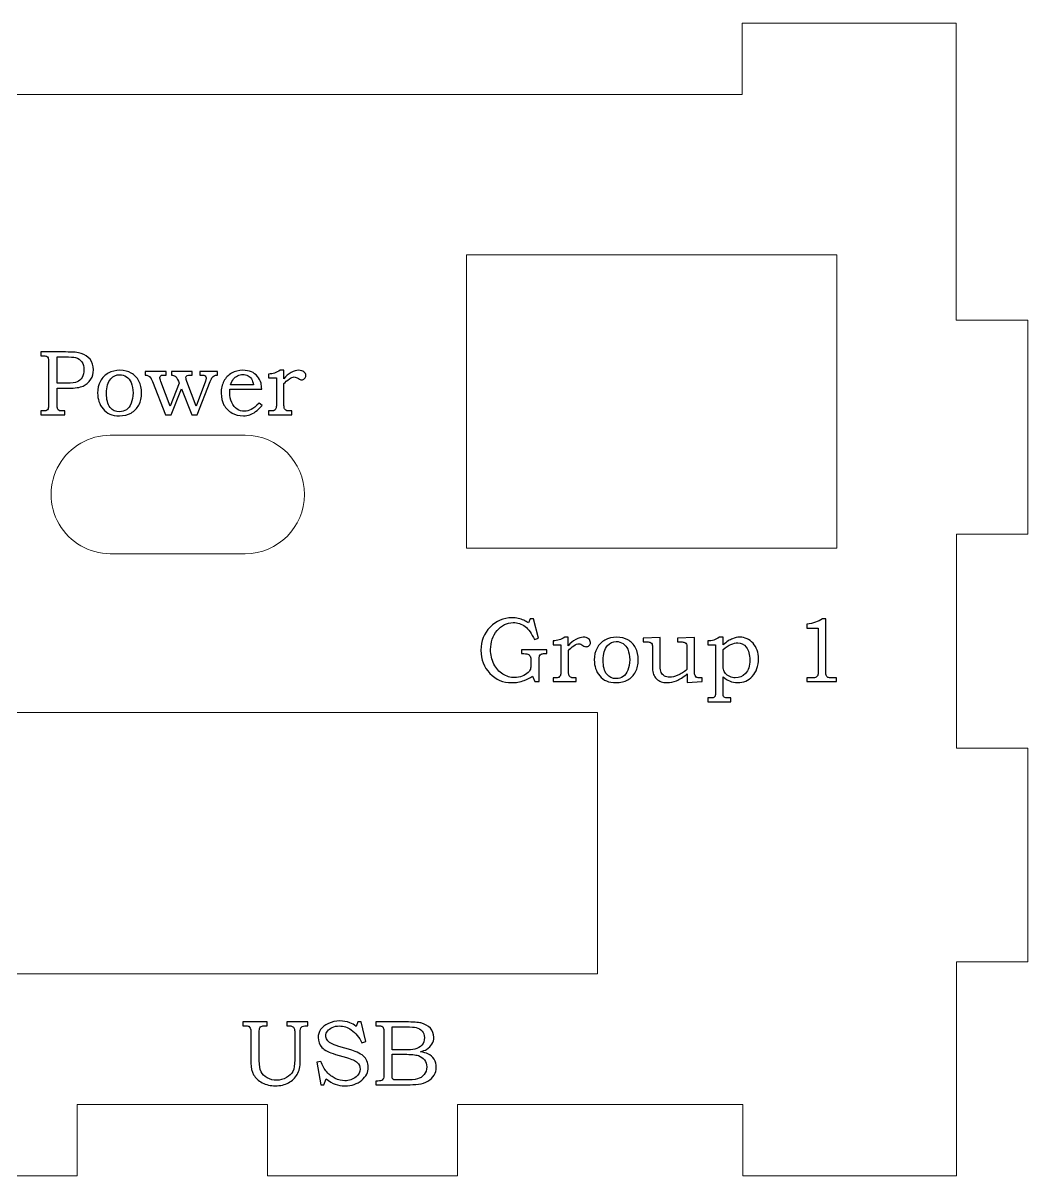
# Model space of a CAD drawing. Header units: inches. Extents: x -11.8 to 10.7, y -6 to 6.
# Drawn here: x 8.901 to 10.717, y 1.549 to 3.631 of the extents above; entities that cross this region are included whole.
import ezdxf

# ---------------------------------------------------------------- set-up
doc = ezdxf.new("R2010")
doc.units = ezdxf.units.IN
doc.header["$MEASUREMENT"] = 0
doc.layers.add('Layer 1', color=7, linetype='Continuous', plot=False)

msp = doc.modelspace()

# ---------------------------------------------------------------- linework, layer by layer
at = {"layer": 'Layer 1', "lineweight": 9}
for points in [[(10.2008, 3.5026), (10.2008, 3.5026), (10.2008, 3.6314), (10.2008, 3.6314)], [(10.2008, 3.6314), (10.2008, 3.6314), (10.5873, 3.6314), (10.5873, 3.6314)], [(10.5873, 3.6314), (10.5873, 3.6314), (10.5873, 3.0949), (10.5873, 3.0949)], [(8.1392, 3.5026), (8.1392, 3.5026), (10.2008, 3.5026), (10.2008, 3.5026)], [(9.7025, 3.2129), (9.7025, 3.2129), (10.3718, 3.2129), (10.3718, 3.2129)], [(9.7025, 2.6829), (9.7025, 2.6829), (9.7025, 3.2129), (9.7025, 3.2129)], [(10.3718, 3.2129), (10.3718, 3.2129), (10.3718, 2.6829), (10.3718, 2.6829)], [(10.5873, 3.0949), (10.5873, 3.0949), (10.7169, 3.0949), (10.7169, 3.0949)], [(10.7169, 3.0949), (10.7169, 3.0949), (10.7169, 2.7083), (10.7169, 2.7083)], [(9.059, 2.8868), (9.059, 2.8868), (9.3027, 2.8868), (9.3027, 2.8868)], [(10.7169, 2.7083), (10.7169, 2.7083), (10.5883, 2.7083), (10.5883, 2.7083)], [(10.5883, 2.7083), (10.5883, 2.7083), (10.5883, 2.3217), (10.5883, 2.3217)], [(9.059, 2.6728), (9.059, 2.6728), (9.3027, 2.6728), (9.3027, 2.6728)], [(10.3718, 2.6829), (10.3718, 2.6829), (9.7025, 2.6829), (9.7025, 2.6829)], [(8.1286, 2.3861), (8.1286, 2.3861), (9.9396, 2.3861), (9.9396, 2.3861)], [(9.9396, 2.3861), (9.9396, 2.3861), (9.9396, 1.9137), (9.9396, 1.9137)], [(10.5883, 2.3217), (10.5883, 2.3217), (10.7172, 2.3217), (10.7172, 2.3217)], [(10.7172, 2.3217), (10.7172, 2.3217), (10.7172, 1.9352), (10.7172, 1.9352)], [(10.7172, 1.9352), (10.7172, 1.9352), (10.5883, 1.9352), (10.5883, 1.9352)], [(10.5883, 1.9352), (10.5883, 1.9352), (10.5883, 1.5486), (10.5883, 1.5486)], [(9.9396, 1.9137), (9.9396, 1.9137), (8.1286, 1.9137), (8.1286, 1.9137)], [(9.3428, 1.6775), (9.3428, 1.6775), (8.9992, 1.6775), (8.9992, 1.6775)], [(8.9992, 1.6775), (8.9992, 1.6775), (8.9992, 1.5486), (8.9992, 1.5486)], [(9.3428, 1.5486), (9.3428, 1.5486), (9.3428, 1.6775), (9.3428, 1.6775)], [(10.2018, 1.6775), (10.2018, 1.6775), (9.6864, 1.6775), (9.6864, 1.6775)], [(9.6864, 1.6775), (9.6864, 1.6775), (9.6864, 1.5486), (9.6864, 1.5486)], [(10.2018, 1.5486), (10.2018, 1.5486), (10.2018, 1.6775), (10.2018, 1.6775)], [(8.9992, 1.5486), (8.9992, 1.5486), (8.6556, 1.5486), (8.6556, 1.5486)], [(9.6864, 1.5486), (9.6864, 1.5486), (9.3428, 1.5486), (9.3428, 1.5486)], [(10.5883, 1.5486), (10.5883, 1.5486), (10.2018, 1.5486), (10.2018, 1.5486)]]:
    msp.add_open_spline(points, degree=3, dxfattribs=at)
at = {"layer": 'Layer 1'}
for points, knots in [([(8.9333, 3.0372), (8.9333, 3.0372), (8.9781, 3.0372), (8.9781, 3.0372), (8.9917, 3.0372), (9.0011, 3.0364), (9.0063, 3.0346), (9.0127, 3.0326), (9.0181, 3.029), (9.0223, 3.024), (9.0265, 3.019), (9.0286, 3.0126), (9.0286, 3.0049), (9.0286, 2.9983), (9.027, 2.9926), (9.0238, 2.9878), (9.0199, 2.9821), (9.0152, 2.978), (9.0097, 2.9756), (9.0042, 2.9731), (8.9955, 2.9719), (8.9837, 2.9719), (8.9837, 2.9719), (8.9629, 2.9719), (8.9629, 2.9719), (8.9629, 2.9719), (8.9629, 2.9431), (8.9629, 2.9431), (8.9629, 2.9387), (8.9632, 2.936), (8.9637, 2.9348), (8.9643, 2.9332), (8.9652, 2.9321), (8.9663, 2.9315), (8.9675, 2.9309), (8.9698, 2.9306), (8.9732, 2.9306), (8.9732, 2.9306), (8.9771, 2.9306), (8.9771, 2.9306), (8.9771, 2.9306), (8.9771, 2.9237), (8.9771, 2.9237), (8.9771, 2.9237), (8.9333, 2.9237), (8.9333, 2.9237), (8.9333, 2.9237), (8.9333, 2.9306), (8.9333, 2.9306), (8.9333, 2.9306), (8.9359, 2.9306), (8.9359, 2.9306), (8.9397, 2.9306), (8.9422, 2.9309), (8.9436, 2.9315), (8.9449, 2.9321), (8.9459, 2.9331), (8.9465, 2.9344), (8.9471, 2.9357), (8.9474, 2.9382), (8.9474, 2.9419), (8.9474, 2.9419), (8.9474, 3.0196), (8.9474, 3.0196), (8.9474, 3.0232), (8.9472, 3.0256), (8.9466, 3.0268), (8.946, 3.0281), (8.9451, 3.029), (8.9437, 3.0296), (8.9424, 3.0301), (8.9398, 3.0304), (8.9359, 3.0304), (8.9359, 3.0304), (8.9333, 3.0304), (8.9333, 3.0304), (8.9333, 3.0304), (8.9333, 3.0372), (8.9333, 3.0372)], [0, 0, 0, 0, 0.038462, 0.038462, 0.038462, 0.076923, 0.076923, 0.076923, 0.115385, 0.115385, 0.115385, 0.153846, 0.153846, 0.153846, 0.192308, 0.192308, 0.192308, 0.230769, 0.230769, 0.230769, 0.269231, 0.269231, 0.269231, 0.307692, 0.307692, 0.307692, 0.346154, 0.346154, 0.346154, 0.384615, 0.384615, 0.384615, 0.423077, 0.423077, 0.423077, 0.461538, 0.461538, 0.461538, 0.5, 0.5, 0.5, 0.538462, 0.538462, 0.538462, 0.576923, 0.576923, 0.576923, 0.615385, 0.615385, 0.615385, 0.653846, 0.653846, 0.653846, 0.692308, 0.692308, 0.692308, 0.730769, 0.730769, 0.730769, 0.769231, 0.769231, 0.769231, 0.807692, 0.807692, 0.807692, 0.846154, 0.846154, 0.846154, 0.884615, 0.884615, 0.884615, 0.923077, 0.923077, 0.923077, 0.961538, 0.961538, 0.961538, 1, 1, 1, 1]), ([(8.9629, 3.0284), (8.9629, 3.0284), (8.9629, 2.9807), (8.9629, 2.9807), (8.9629, 2.9807), (8.9805, 2.9807), (8.9805, 2.9807), (8.9893, 2.9807), (8.9955, 2.9815), (8.9991, 2.9831), (9.0027, 2.9847), (9.0056, 2.9874), (9.0079, 2.9913), (9.0103, 2.9952), (9.0114, 2.9997), (9.0114, 3.0049), (9.0114, 3.0107), (9.0101, 3.0154), (9.0074, 3.0192), (9.0046, 3.0231), (9.0009, 3.0257), (8.9963, 3.027), (8.993, 3.0279), (8.9867, 3.0284), (8.9772, 3.0284), (8.9772, 3.0284), (8.9629, 3.0284), (8.9629, 3.0284)], [0, 0, 0, 0, 0.111111, 0.111111, 0.111111, 0.222222, 0.222222, 0.222222, 0.333333, 0.333333, 0.333333, 0.444444, 0.444444, 0.444444, 0.555556, 0.555556, 0.555556, 0.666667, 0.666667, 0.666667, 0.777778, 0.777778, 0.777778, 0.888889, 0.888889, 0.888889, 1, 1, 1, 1]), ([(9.0762, 3.0041), (9.0842, 3.0041), (9.0911, 3.0024), (9.0969, 2.9991), (9.1027, 2.9958), (9.1073, 2.991), (9.1106, 2.9847), (9.114, 2.9784), (9.1156, 2.9712), (9.1156, 2.9631), (9.1156, 2.9549), (9.1139, 2.9477), (9.1105, 2.9414), (9.1071, 2.9351), (9.1024, 2.9302), (9.0965, 2.9269), (9.0906, 2.9236), (9.0835, 2.9219), (9.0753, 2.9219), (9.0622, 2.9219), (9.0524, 2.926), (9.0458, 2.9342), (9.0392, 2.9423), (9.036, 2.9519), (9.036, 2.963), (9.036, 2.971), (9.0377, 2.9782), (9.0411, 2.9844), (9.0445, 2.9907), (9.0492, 2.9955), (9.0554, 2.9989), (9.0615, 3.0024), (9.0685, 3.0041), (9.0762, 3.0041)], [0, 0, 0, 0, 0.090909, 0.090909, 0.090909, 0.181818, 0.181818, 0.181818, 0.272727, 0.272727, 0.272727, 0.363636, 0.363636, 0.363636, 0.454545, 0.454545, 0.454545, 0.545455, 0.545455, 0.545455, 0.636364, 0.636364, 0.636364, 0.727273, 0.727273, 0.727273, 0.818182, 0.818182, 0.818182, 0.909091, 0.909091, 0.909091, 1, 1, 1, 1]), ([(9.1222, 3.0022), (9.1222, 3.0022), (9.1598, 3.0022), (9.1598, 3.0022), (9.1598, 3.0022), (9.1598, 2.9954), (9.1598, 2.9954), (9.1598, 2.9954), (9.1572, 2.9954), (9.1572, 2.9954), (9.154, 2.9954), (9.1518, 2.9952), (9.1508, 2.9947), (9.1492, 2.9939), (9.1484, 2.9927), (9.1484, 2.9911), (9.1484, 2.9896), (9.149, 2.9871), (9.1502, 2.9838), (9.1502, 2.9838), (9.167, 2.9393), (9.167, 2.9393), (9.167, 2.9393), (9.1835, 2.9807), (9.1835, 2.9807), (9.1835, 2.9807), (9.182, 2.9844), (9.182, 2.9844), (9.1803, 2.9888), (9.1784, 2.9919), (9.1761, 2.9936), (9.1747, 2.9946), (9.1725, 2.9952), (9.1696, 2.9954), (9.1696, 2.9954), (9.1696, 3.0022), (9.1696, 3.0022), (9.1696, 3.0022), (9.2069, 3.0022), (9.2069, 3.0022), (9.2069, 3.0022), (9.2069, 2.9954), (9.2069, 2.9954), (9.2069, 2.9954), (9.2037, 2.9954), (9.2037, 2.9954), (9.2007, 2.9954), (9.1988, 2.9952), (9.198, 2.9947), (9.1964, 2.9938), (9.1957, 2.9924), (9.1957, 2.9905), (9.1957, 2.9889), (9.1962, 2.9867), (9.1974, 2.9838), (9.1974, 2.9838), (9.2142, 2.9393), (9.2142, 2.9393), (9.2142, 2.9393), (9.2307, 2.9844), (9.2307, 2.9844), (9.2315, 2.9869), (9.232, 2.9882), (9.232, 2.9886), (9.2322, 2.9892), (9.2323, 2.9898), (9.2323, 2.9904), (9.2323, 2.992), (9.2317, 2.9932), (9.2305, 2.9941), (9.2293, 2.995), (9.2271, 2.9954), (9.2239, 2.9954), (9.2239, 2.9954), (9.2208, 2.9954), (9.2208, 2.9954), (9.2208, 2.9954), (9.2208, 3.0022), (9.2208, 3.0022), (9.2208, 3.0022), (9.2525, 3.0022), (9.2525, 3.0022), (9.2525, 3.0022), (9.2525, 2.9954), (9.2525, 2.9954), (9.2501, 2.9953), (9.2482, 2.9949), (9.2468, 2.9942), (9.2453, 2.9935), (9.2442, 2.9926), (9.2433, 2.9914), (9.2424, 2.9903), (9.2412, 2.9877), (9.2396, 2.9838), (9.2396, 2.9838), (9.216, 2.9237), (9.216, 2.9237), (9.216, 2.9237), (9.206, 2.9237), (9.206, 2.9237), (9.206, 2.9237), (9.1874, 2.9707), (9.1874, 2.9707), (9.1874, 2.9707), (9.1688, 2.9237), (9.1688, 2.9237), (9.1688, 2.9237), (9.1589, 2.9237), (9.1589, 2.9237), (9.1589, 2.9237), (9.135, 2.9837), (9.135, 2.9837), (9.1334, 2.9876), (9.1322, 2.9902), (9.1312, 2.9914), (9.1302, 2.9927), (9.129, 2.9936), (9.1276, 2.9944), (9.1262, 2.9951), (9.1244, 2.9954), (9.1222, 2.9954), (9.1222, 2.9954), (9.1222, 3.0022), (9.1222, 3.0022)], [0, 0, 0, 0, 0.02439, 0.02439, 0.02439, 0.04878, 0.04878, 0.04878, 0.073171, 0.073171, 0.073171, 0.097561, 0.097561, 0.097561, 0.121951, 0.121951, 0.121951, 0.146341, 0.146341, 0.146341, 0.170732, 0.170732, 0.170732, 0.195122, 0.195122, 0.195122, 0.219512, 0.219512, 0.219512, 0.243902, 0.243902, 0.243902, 0.268293, 0.268293, 0.268293, 0.292683, 0.292683, 0.292683, 0.317073, 0.317073, 0.317073, 0.341463, 0.341463, 0.341463, 0.365854, 0.365854, 0.365854, 0.390244, 0.390244, 0.390244, 0.414634, 0.414634, 0.414634, 0.439024, 0.439024, 0.439024, 0.463415, 0.463415, 0.463415, 0.487805, 0.487805, 0.487805, 0.512195, 0.512195, 0.512195, 0.536585, 0.536585, 0.536585, 0.560976, 0.560976, 0.560976, 0.585366, 0.585366, 0.585366, 0.609756, 0.609756, 0.609756, 0.634146, 0.634146, 0.634146, 0.658537, 0.658537, 0.658537, 0.682927, 0.682927, 0.682927, 0.707317, 0.707317, 0.707317, 0.731707, 0.731707, 0.731707, 0.756098, 0.756098, 0.756098, 0.780488, 0.780488, 0.780488, 0.804878, 0.804878, 0.804878, 0.829268, 0.829268, 0.829268, 0.853659, 0.853659, 0.853659, 0.878049, 0.878049, 0.878049, 0.902439, 0.902439, 0.902439, 0.926829, 0.926829, 0.926829, 0.95122, 0.95122, 0.95122, 0.97561, 0.97561, 0.97561, 1, 1, 1, 1]), ([(9.3279, 2.9449), (9.3279, 2.9449), (9.3331, 2.9407), (9.3331, 2.9407), (9.3292, 2.936), (9.3253, 2.9322), (9.3216, 2.9294), (9.3179, 2.9267), (9.3144, 2.9247), (9.3111, 2.9236), (9.3078, 2.9225), (9.3039, 2.9219), (9.2994, 2.9219), (9.2915, 2.9219), (9.2847, 2.9235), (9.2791, 2.9268), (9.2727, 2.9305), (9.2678, 2.9354), (9.2644, 2.9414), (9.261, 2.9474), (9.2593, 2.9545), (9.2593, 2.9626), (9.2593, 2.9712), (9.2609, 2.9785), (9.2642, 2.9845), (9.2675, 2.9906), (9.2722, 2.9954), (9.2781, 2.9989), (9.284, 3.0023), (9.2909, 3.0041), (9.2987, 3.0041), (9.3045, 3.0041), (9.3096, 3.0032), (9.3139, 3.0014), (9.3182, 2.9996), (9.3218, 2.9969), (9.3248, 2.9932), (9.3278, 2.9896), (9.3299, 2.9854), (9.3313, 2.9807), (9.332, 2.978), (9.3325, 2.9744), (9.3326, 2.9701), (9.3326, 2.9701), (9.2752, 2.9701), (9.2752, 2.9701), (9.275, 2.9674), (9.2749, 2.9654), (9.2749, 2.9641), (9.2749, 2.9573), (9.2761, 2.9512), (9.2785, 2.9459), (9.2809, 2.9405), (9.284, 2.9366), (9.288, 2.934), (9.2919, 2.9315), (9.2963, 2.9302), (9.3013, 2.9302), (9.3055, 2.9302), (9.3096, 2.9312), (9.3136, 2.9332), (9.3175, 2.9352), (9.3223, 2.9391), (9.3279, 2.9449)], [0, 0, 0, 0, 0.047619, 0.047619, 0.047619, 0.095238, 0.095238, 0.095238, 0.142857, 0.142857, 0.142857, 0.190476, 0.190476, 0.190476, 0.238095, 0.238095, 0.238095, 0.285714, 0.285714, 0.285714, 0.333333, 0.333333, 0.333333, 0.380952, 0.380952, 0.380952, 0.428571, 0.428571, 0.428571, 0.47619, 0.47619, 0.47619, 0.52381, 0.52381, 0.52381, 0.571429, 0.571429, 0.571429, 0.619048, 0.619048, 0.619048, 0.666667, 0.666667, 0.666667, 0.714286, 0.714286, 0.714286, 0.761905, 0.761905, 0.761905, 0.809524, 0.809524, 0.809524, 0.857143, 0.857143, 0.857143, 0.904762, 0.904762, 0.904762, 0.952381, 0.952381, 0.952381, 1, 1, 1, 1]), ([(9.3451, 2.9904), (9.3451, 2.9904), (9.3451, 2.9972), (9.3451, 2.9972), (9.349, 2.9976), (9.3526, 2.9982), (9.3557, 2.9992), (9.3587, 3.0002), (9.3622, 3.0018), (9.3662, 3.0041), (9.3662, 3.0041), (9.3723, 3.0041), (9.3723, 3.0041), (9.3723, 3.0041), (9.3723, 2.9887), (9.3723, 2.9887), (9.3761, 2.9934), (9.3806, 2.9972), (9.3857, 2.9999), (9.3908, 3.0027), (9.3954, 3.0041), (9.3994, 3.0041), (9.4034, 3.0041), (9.4066, 3.0031), (9.4089, 3.0012), (9.4113, 2.9993), (9.4124, 2.997), (9.4124, 2.9943), (9.4124, 2.9924), (9.4117, 2.9906), (9.4101, 2.9892), (9.4086, 2.9877), (9.4067, 2.9869), (9.4045, 2.9869), (9.4035, 2.9869), (9.4027, 2.9871), (9.402, 2.9873), (9.4013, 2.9876), (9.4003, 2.9882), (9.3989, 2.9891), (9.3959, 2.9911), (9.3934, 2.9921), (9.3914, 2.9921), (9.3887, 2.9921), (9.3857, 2.9909), (9.3825, 2.9887), (9.3783, 2.9857), (9.3751, 2.9829), (9.3728, 2.9801), (9.3728, 2.9801), (9.3728, 2.9426), (9.3728, 2.9426), (9.3728, 2.9393), (9.3729, 2.9371), (9.3733, 2.936), (9.3737, 2.9348), (9.3742, 2.9338), (9.375, 2.933), (9.3759, 2.9321), (9.3769, 2.9315), (9.378, 2.9311), (9.3792, 2.9308), (9.3813, 2.9306), (9.3843, 2.9306), (9.3843, 2.9306), (9.3869, 2.9306), (9.3869, 2.9306), (9.3869, 2.9306), (9.3869, 2.9237), (9.3869, 2.9237), (9.3869, 2.9237), (9.3449, 2.9237), (9.3449, 2.9237), (9.3449, 2.9237), (9.3449, 2.9306), (9.3449, 2.9306), (9.3449, 2.9306), (9.3484, 2.9306), (9.3484, 2.9306), (9.3517, 2.9306), (9.3539, 2.9309), (9.355, 2.9315), (9.3564, 2.9323), (9.3574, 2.9334), (9.3581, 2.9348), (9.3588, 2.9363), (9.3591, 2.9389), (9.3591, 2.9426), (9.3591, 2.9426), (9.3591, 2.9904), (9.3591, 2.9904), (9.3591, 2.9904), (9.3451, 2.9904), (9.3451, 2.9904)], [0, 0, 0, 0, 0.032258, 0.032258, 0.032258, 0.064516, 0.064516, 0.064516, 0.096774, 0.096774, 0.096774, 0.129032, 0.129032, 0.129032, 0.16129, 0.16129, 0.16129, 0.193548, 0.193548, 0.193548, 0.225806, 0.225806, 0.225806, 0.258065, 0.258065, 0.258065, 0.290323, 0.290323, 0.290323, 0.322581, 0.322581, 0.322581, 0.354839, 0.354839, 0.354839, 0.387097, 0.387097, 0.387097, 0.419355, 0.419355, 0.419355, 0.451613, 0.451613, 0.451613, 0.483871, 0.483871, 0.483871, 0.516129, 0.516129, 0.516129, 0.548387, 0.548387, 0.548387, 0.580645, 0.580645, 0.580645, 0.612903, 0.612903, 0.612903, 0.645161, 0.645161, 0.645161, 0.677419, 0.677419, 0.677419, 0.709677, 0.709677, 0.709677, 0.741935, 0.741935, 0.741935, 0.774194, 0.774194, 0.774194, 0.806452, 0.806452, 0.806452, 0.83871, 0.83871, 0.83871, 0.870968, 0.870968, 0.870968, 0.903226, 0.903226, 0.903226, 0.935484, 0.935484, 0.935484, 0.967742, 0.967742, 0.967742, 1, 1, 1, 1]), ([(9.0756, 2.9962), (9.0695, 2.9962), (9.0643, 2.9938), (9.0601, 2.9889), (9.0547, 2.9829), (9.052, 2.9741), (9.052, 2.9625), (9.052, 2.9514), (9.0542, 2.9429), (9.0588, 2.937), (9.063, 2.9318), (9.0686, 2.9292), (9.0757, 2.9292), (9.0803, 2.9292), (9.0844, 2.9305), (9.088, 2.9329), (9.0916, 2.9353), (9.0944, 2.9392), (9.0967, 2.9445), (9.0989, 2.9499), (9.1, 2.9561), (9.1, 2.9633), (9.1, 2.9704), (9.0988, 2.9766), (9.0964, 2.9822), (9.0946, 2.9866), (9.0918, 2.9901), (9.0881, 2.9926), (9.0844, 2.995), (9.0803, 2.9962), (9.0756, 2.9962)], [0, 0, 0, 0, 0.1, 0.1, 0.1, 0.2, 0.2, 0.2, 0.3, 0.3, 0.3, 0.4, 0.4, 0.4, 0.5, 0.5, 0.5, 0.6, 0.6, 0.6, 0.7, 0.7, 0.7, 0.8, 0.8, 0.8, 0.9, 0.9, 0.9, 1, 1, 1, 1]), ([(9.3176, 2.9776), (9.3168, 2.9826), (9.3156, 2.9862), (9.3142, 2.9886), (9.3127, 2.991), (9.3105, 2.9929), (9.3078, 2.9943), (9.3051, 2.9957), (9.302, 2.9964), (9.2986, 2.9964), (9.2952, 2.9964), (9.292, 2.9957), (9.289, 2.9943), (9.286, 2.9929), (9.2835, 2.9909), (9.2816, 2.9885), (9.2796, 2.986), (9.2779, 2.9823), (9.2764, 2.9776), (9.2764, 2.9776), (9.3176, 2.9776), (9.3176, 2.9776)], [0, 0, 0, 0, 0.142857, 0.142857, 0.142857, 0.285714, 0.285714, 0.285714, 0.428571, 0.428571, 0.428571, 0.571429, 0.571429, 0.571429, 0.714286, 0.714286, 0.714286, 0.857143, 0.857143, 0.857143, 1, 1, 1, 1]), ([(9.8175, 2.5551), (9.8175, 2.5551), (9.8234, 2.5551), (9.8234, 2.5551), (9.8234, 2.5551), (9.8327, 2.5201), (9.8327, 2.5201), (9.8327, 2.5201), (9.8253, 2.5176), (9.8253, 2.5176), (9.8204, 2.5286), (9.8148, 2.5365), (9.8085, 2.5412), (9.8021, 2.5459), (9.7949, 2.5483), (9.7869, 2.5483), (9.7754, 2.5483), (9.7657, 2.5435), (9.7579, 2.5339), (9.7501, 2.5243), (9.7462, 2.5129), (9.7462, 2.4996), (9.7462, 2.4901), (9.7482, 2.4814), (9.7522, 2.4734), (9.7562, 2.4654), (9.7615, 2.4594), (9.7682, 2.4552), (9.7749, 2.451), (9.782, 2.4489), (9.7895, 2.4489), (9.7943, 2.4489), (9.7989, 2.4498), (9.8033, 2.4516), (9.8077, 2.4533), (9.8112, 2.4554), (9.8139, 2.4579), (9.8159, 2.4597), (9.8173, 2.4617), (9.818, 2.4639), (9.8187, 2.4661), (9.8191, 2.4692), (9.819, 2.4732), (9.819, 2.4732), (9.819, 2.4785), (9.819, 2.4785), (9.819, 2.4828), (9.8185, 2.4858), (9.8175, 2.4876), (9.8165, 2.4894), (9.8151, 2.4906), (9.8132, 2.4914), (9.8118, 2.492), (9.808, 2.4923), (9.8018, 2.4923), (9.8018, 2.4923), (9.8018, 2.4991), (9.8018, 2.4991), (9.8018, 2.4991), (9.8477, 2.4991), (9.8477, 2.4991), (9.8477, 2.4991), (9.8477, 2.4923), (9.8477, 2.4923), (9.8477, 2.4923), (9.8439, 2.4923), (9.8439, 2.4923), (9.8407, 2.4923), (9.8386, 2.492), (9.8374, 2.4913), (9.8362, 2.4907), (9.8354, 2.4897), (9.8348, 2.4885), (9.8343, 2.4872), (9.834, 2.4846), (9.834, 2.4808), (9.834, 2.4808), (9.834, 2.4416), (9.834, 2.4416), (9.834, 2.4416), (9.826, 2.4416), (9.826, 2.4416), (9.826, 2.4416), (9.8217, 2.4516), (9.8217, 2.4516), (9.8171, 2.4483), (9.8122, 2.4457), (9.8071, 2.4439), (9.7994, 2.4412), (9.7917, 2.4398), (9.7842, 2.4398), (9.7689, 2.4398), (9.7559, 2.4454), (9.745, 2.4566), (9.7341, 2.4677), (9.7287, 2.4816), (9.7287, 2.4983), (9.7287, 2.5149), (9.7342, 2.5288), (9.7452, 2.5401), (9.7562, 2.5513), (9.7694, 2.5569), (9.7848, 2.5569), (9.7886, 2.5569), (9.7924, 2.5566), (9.7962, 2.5558), (9.7999, 2.5551), (9.8034, 2.554), (9.8064, 2.5526), (9.8088, 2.5516), (9.8115, 2.5499), (9.8146, 2.5476), (9.8146, 2.5476), (9.8175, 2.5551), (9.8175, 2.5551)], [0, 0, 0, 0, 0.026316, 0.026316, 0.026316, 0.052632, 0.052632, 0.052632, 0.078947, 0.078947, 0.078947, 0.105263, 0.105263, 0.105263, 0.131579, 0.131579, 0.131579, 0.157895, 0.157895, 0.157895, 0.184211, 0.184211, 0.184211, 0.210526, 0.210526, 0.210526, 0.236842, 0.236842, 0.236842, 0.263158, 0.263158, 0.263158, 0.289474, 0.289474, 0.289474, 0.315789, 0.315789, 0.315789, 0.342105, 0.342105, 0.342105, 0.368421, 0.368421, 0.368421, 0.394737, 0.394737, 0.394737, 0.421053, 0.421053, 0.421053, 0.447368, 0.447368, 0.447368, 0.473684, 0.473684, 0.473684, 0.5, 0.5, 0.5, 0.526316, 0.526316, 0.526316, 0.552632, 0.552632, 0.552632, 0.578947, 0.578947, 0.578947, 0.605263, 0.605263, 0.605263, 0.631579, 0.631579, 0.631579, 0.657895, 0.657895, 0.657895, 0.684211, 0.684211, 0.684211, 0.710526, 0.710526, 0.710526, 0.736842, 0.736842, 0.736842, 0.763158, 0.763158, 0.763158, 0.789474, 0.789474, 0.789474, 0.815789, 0.815789, 0.815789, 0.842105, 0.842105, 0.842105, 0.868421, 0.868421, 0.868421, 0.894737, 0.894737, 0.894737, 0.921053, 0.921053, 0.921053, 0.947368, 0.947368, 0.947368, 0.973684, 0.973684, 0.973684, 1, 1, 1, 1]), ([(10.3459, 2.5551), (10.3459, 2.5551), (10.352, 2.5551), (10.352, 2.5551), (10.352, 2.5551), (10.352, 2.4609), (10.352, 2.4609), (10.352, 2.4565), (10.3523, 2.4536), (10.3529, 2.4523), (10.3534, 2.4511), (10.3544, 2.4501), (10.3557, 2.4494), (10.3569, 2.4488), (10.3595, 2.4484), (10.3634, 2.4484), (10.3634, 2.4484), (10.3713, 2.4484), (10.3713, 2.4484), (10.3713, 2.4484), (10.3713, 2.4416), (10.3713, 2.4416), (10.3713, 2.4416), (10.3177, 2.4416), (10.3177, 2.4416), (10.3177, 2.4416), (10.3177, 2.4484), (10.3177, 2.4484), (10.3177, 2.4484), (10.3266, 2.4484), (10.3266, 2.4484), (10.3304, 2.4484), (10.333, 2.4488), (10.3343, 2.4495), (10.3355, 2.4501), (10.3365, 2.4512), (10.3373, 2.4527), (10.338, 2.4542), (10.3383, 2.457), (10.3383, 2.4609), (10.3383, 2.4609), (10.3383, 2.5383), (10.3383, 2.5383), (10.3383, 2.5383), (10.3177, 2.5383), (10.3177, 2.5383), (10.3177, 2.5383), (10.3177, 2.5453), (10.3177, 2.5453), (10.3289, 2.5469), (10.3383, 2.5501), (10.3459, 2.5551)], [0, 0, 0, 0, 0.058824, 0.058824, 0.058824, 0.117647, 0.117647, 0.117647, 0.176471, 0.176471, 0.176471, 0.235294, 0.235294, 0.235294, 0.294118, 0.294118, 0.294118, 0.352941, 0.352941, 0.352941, 0.411765, 0.411765, 0.411765, 0.470588, 0.470588, 0.470588, 0.529412, 0.529412, 0.529412, 0.588235, 0.588235, 0.588235, 0.647059, 0.647059, 0.647059, 0.705882, 0.705882, 0.705882, 0.764706, 0.764706, 0.764706, 0.823529, 0.823529, 0.823529, 0.882353, 0.882353, 0.882353, 0.941176, 0.941176, 0.941176, 1, 1, 1, 1]), ([(9.8593, 2.5083), (9.8593, 2.5083), (9.8593, 2.5151), (9.8593, 2.5151), (9.8632, 2.5154), (9.8668, 2.5161), (9.8699, 2.5171), (9.8729, 2.5181), (9.8764, 2.5197), (9.8804, 2.5219), (9.8804, 2.5219), (9.8865, 2.5219), (9.8865, 2.5219), (9.8865, 2.5219), (9.8865, 2.5066), (9.8865, 2.5066), (9.8903, 2.5113), (9.8948, 2.5151), (9.8999, 2.5178), (9.905, 2.5206), (9.9095, 2.5219), (9.9136, 2.5219), (9.9176, 2.5219), (9.9208, 2.521), (9.9231, 2.5191), (9.9255, 2.5172), (9.9266, 2.5149), (9.9266, 2.5122), (9.9266, 2.5102), (9.9259, 2.5085), (9.9243, 2.507), (9.9228, 2.5055), (9.9209, 2.5048), (9.9187, 2.5048), (9.9177, 2.5048), (9.9169, 2.5049), (9.9162, 2.5052), (9.9155, 2.5055), (9.9145, 2.5061), (9.9131, 2.507), (9.9101, 2.509), (9.9076, 2.5099), (9.9056, 2.5099), (9.9029, 2.5099), (9.8999, 2.5088), (9.8967, 2.5065), (9.8925, 2.5036), (9.8893, 2.5007), (9.887, 2.4979), (9.887, 2.4979), (9.887, 2.4604), (9.887, 2.4604), (9.887, 2.4572), (9.8871, 2.455), (9.8875, 2.4538), (9.8879, 2.4527), (9.8884, 2.4517), (9.8892, 2.4508), (9.89, 2.45), (9.891, 2.4494), (9.8922, 2.449), (9.8934, 2.4486), (9.8955, 2.4484), (9.8985, 2.4484), (9.8985, 2.4484), (9.9011, 2.4484), (9.9011, 2.4484), (9.9011, 2.4484), (9.9011, 2.4416), (9.9011, 2.4416), (9.9011, 2.4416), (9.8591, 2.4416), (9.8591, 2.4416), (9.8591, 2.4416), (9.8591, 2.4484), (9.8591, 2.4484), (9.8591, 2.4484), (9.8626, 2.4484), (9.8626, 2.4484), (9.8659, 2.4484), (9.8681, 2.4487), (9.8692, 2.4493), (9.8705, 2.4501), (9.8716, 2.4513), (9.8723, 2.4527), (9.873, 2.4541), (9.8733, 2.4567), (9.8733, 2.4604), (9.8733, 2.4604), (9.8733, 2.5083), (9.8733, 2.5083), (9.8733, 2.5083), (9.8593, 2.5083), (9.8593, 2.5083)], [0, 0, 0, 0, 0.032258, 0.032258, 0.032258, 0.064516, 0.064516, 0.064516, 0.096774, 0.096774, 0.096774, 0.129032, 0.129032, 0.129032, 0.16129, 0.16129, 0.16129, 0.193548, 0.193548, 0.193548, 0.225806, 0.225806, 0.225806, 0.258065, 0.258065, 0.258065, 0.290323, 0.290323, 0.290323, 0.322581, 0.322581, 0.322581, 0.354839, 0.354839, 0.354839, 0.387097, 0.387097, 0.387097, 0.419355, 0.419355, 0.419355, 0.451613, 0.451613, 0.451613, 0.483871, 0.483871, 0.483871, 0.516129, 0.516129, 0.516129, 0.548387, 0.548387, 0.548387, 0.580645, 0.580645, 0.580645, 0.612903, 0.612903, 0.612903, 0.645161, 0.645161, 0.645161, 0.677419, 0.677419, 0.677419, 0.709677, 0.709677, 0.709677, 0.741935, 0.741935, 0.741935, 0.774194, 0.774194, 0.774194, 0.806452, 0.806452, 0.806452, 0.83871, 0.83871, 0.83871, 0.870968, 0.870968, 0.870968, 0.903226, 0.903226, 0.903226, 0.935484, 0.935484, 0.935484, 0.967742, 0.967742, 0.967742, 1, 1, 1, 1]), ([(9.9737, 2.5219), (9.9817, 2.5219), (9.9886, 2.5203), (9.9944, 2.517), (10.0002, 2.5137), (10.0048, 2.5089), (10.0081, 2.5026), (10.0115, 2.4962), (10.0131, 2.489), (10.0131, 2.4809), (10.0131, 2.4728), (10.0114, 2.4656), (10.008, 2.4592), (10.0046, 2.4529), (9.9999, 2.4481), (9.994, 2.4448), (9.9881, 2.4414), (9.981, 2.4398), (9.9728, 2.4398), (9.9597, 2.4398), (9.9499, 2.4439), (9.9433, 2.452), (9.9367, 2.4602), (9.9335, 2.4698), (9.9335, 2.4808), (9.9335, 2.4889), (9.9352, 2.496), (9.9386, 2.5023), (9.942, 2.5085), (9.9467, 2.5134), (9.9529, 2.5168), (9.959, 2.5202), (9.966, 2.5219), (9.9737, 2.5219)], [0, 0, 0, 0, 0.090909, 0.090909, 0.090909, 0.181818, 0.181818, 0.181818, 0.272727, 0.272727, 0.272727, 0.363636, 0.363636, 0.363636, 0.454545, 0.454545, 0.454545, 0.545455, 0.545455, 0.545455, 0.636364, 0.636364, 0.636364, 0.727273, 0.727273, 0.727273, 0.818182, 0.818182, 0.818182, 0.909091, 0.909091, 0.909091, 1, 1, 1, 1]), ([(10.0218, 2.5203), (10.0218, 2.5203), (10.0525, 2.5214), (10.0525, 2.5214), (10.0525, 2.5214), (10.0525, 2.4691), (10.0525, 2.4691), (10.0525, 2.4645), (10.0531, 2.4609), (10.0544, 2.4581), (10.0557, 2.4554), (10.0576, 2.4533), (10.0603, 2.4518), (10.0629, 2.4504), (10.066, 2.4496), (10.0695, 2.4496), (10.0739, 2.4496), (10.0789, 2.4508), (10.0844, 2.4531), (10.0899, 2.4554), (10.0955, 2.4589), (10.101, 2.4635), (10.101, 2.4635), (10.101, 2.5014), (10.101, 2.5014), (10.101, 2.5054), (10.1007, 2.5081), (10.1001, 2.5093), (10.0995, 2.5106), (10.0984, 2.5116), (10.0969, 2.5123), (10.0954, 2.5131), (10.0931, 2.5134), (10.0899, 2.5134), (10.0899, 2.5134), (10.084, 2.5134), (10.084, 2.5134), (10.084, 2.5134), (10.084, 2.5203), (10.084, 2.5203), (10.084, 2.5203), (10.1146, 2.5214), (10.1146, 2.5214), (10.1146, 2.5214), (10.1146, 2.4606), (10.1146, 2.4606), (10.1146, 2.4567), (10.115, 2.454), (10.1156, 2.4525), (10.1162, 2.4511), (10.1172, 2.45), (10.1185, 2.4494), (10.1197, 2.4487), (10.1223, 2.4484), (10.1261, 2.4484), (10.1261, 2.4484), (10.1286, 2.4484), (10.1286, 2.4484), (10.1286, 2.4484), (10.1286, 2.4416), (10.1286, 2.4416), (10.1286, 2.4416), (10.1016, 2.4403), (10.1016, 2.4403), (10.1016, 2.4403), (10.1016, 2.4555), (10.1016, 2.4555), (10.0942, 2.4495), (10.0877, 2.4454), (10.0822, 2.4432), (10.0766, 2.4409), (10.071, 2.4398), (10.0653, 2.4398), (10.0611, 2.4398), (10.0574, 2.4404), (10.0543, 2.4415), (10.0512, 2.4426), (10.0484, 2.4443), (10.0461, 2.4466), (10.0437, 2.4489), (10.0419, 2.4516), (10.0407, 2.4548), (10.0394, 2.458), (10.0388, 2.4614), (10.0388, 2.4651), (10.0388, 2.4651), (10.0388, 2.5021), (10.0388, 2.5021), (10.0388, 2.5054), (10.0385, 2.5077), (10.0379, 2.5091), (10.0373, 2.5104), (10.0363, 2.5115), (10.0349, 2.5122), (10.0335, 2.5131), (10.0317, 2.5134), (10.0293, 2.5134), (10.0293, 2.5134), (10.0218, 2.5134), (10.0218, 2.5134), (10.0218, 2.5134), (10.0218, 2.5203), (10.0218, 2.5203)], [0, 0, 0, 0, 0.029412, 0.029412, 0.029412, 0.058824, 0.058824, 0.058824, 0.088235, 0.088235, 0.088235, 0.117647, 0.117647, 0.117647, 0.147059, 0.147059, 0.147059, 0.176471, 0.176471, 0.176471, 0.205882, 0.205882, 0.205882, 0.235294, 0.235294, 0.235294, 0.264706, 0.264706, 0.264706, 0.294118, 0.294118, 0.294118, 0.323529, 0.323529, 0.323529, 0.352941, 0.352941, 0.352941, 0.382353, 0.382353, 0.382353, 0.411765, 0.411765, 0.411765, 0.441176, 0.441176, 0.441176, 0.470588, 0.470588, 0.470588, 0.5, 0.5, 0.5, 0.529412, 0.529412, 0.529412, 0.558824, 0.558824, 0.558824, 0.588235, 0.588235, 0.588235, 0.617647, 0.617647, 0.617647, 0.647059, 0.647059, 0.647059, 0.676471, 0.676471, 0.676471, 0.705882, 0.705882, 0.705882, 0.735294, 0.735294, 0.735294, 0.764706, 0.764706, 0.764706, 0.794118, 0.794118, 0.794118, 0.823529, 0.823529, 0.823529, 0.852941, 0.852941, 0.852941, 0.882353, 0.882353, 0.882353, 0.911765, 0.911765, 0.911765, 0.941176, 0.941176, 0.941176, 0.970588, 0.970588, 0.970588, 1, 1, 1, 1]), ([(10.1385, 2.5083), (10.1385, 2.5083), (10.1385, 2.5151), (10.1385, 2.5151), (10.1426, 2.5151), (10.1462, 2.5156), (10.1494, 2.5166), (10.1525, 2.5177), (10.156, 2.5194), (10.1597, 2.5219), (10.1597, 2.5219), (10.1662, 2.5219), (10.1662, 2.5219), (10.1662, 2.5219), (10.1662, 2.5083), (10.1662, 2.5083), (10.1729, 2.5137), (10.1786, 2.5173), (10.1831, 2.5192), (10.1876, 2.521), (10.1921, 2.5219), (10.1966, 2.5219), (10.2059, 2.5219), (10.2138, 2.5183), (10.2204, 2.5111), (10.2269, 2.5038), (10.2302, 2.4944), (10.2302, 2.4828), (10.2302, 2.4699), (10.2264, 2.4594), (10.219, 2.4511), (10.2122, 2.4436), (10.2035, 2.4398), (10.1928, 2.4398), (10.1875, 2.4398), (10.1825, 2.4408), (10.1778, 2.4428), (10.1744, 2.4442), (10.1705, 2.4468), (10.1662, 2.4505), (10.1662, 2.4505), (10.1662, 2.4234), (10.1662, 2.4234), (10.1662, 2.4194), (10.1663, 2.4171), (10.1665, 2.4164), (10.1667, 2.4153), (10.1673, 2.4144), (10.1681, 2.4137), (10.1689, 2.413), (10.17, 2.4126), (10.1712, 2.4124), (10.1721, 2.4122), (10.1752, 2.4121), (10.1805, 2.4121), (10.1805, 2.4121), (10.1805, 2.4053), (10.1805, 2.4053), (10.1805, 2.4053), (10.1385, 2.4053), (10.1385, 2.4053), (10.1385, 2.4053), (10.1385, 2.4121), (10.1385, 2.4121), (10.1385, 2.4121), (10.1422, 2.4121), (10.1422, 2.4121), (10.1459, 2.4121), (10.1484, 2.4124), (10.1495, 2.413), (10.1506, 2.4135), (10.1515, 2.4144), (10.152, 2.4156), (10.1523, 2.4166), (10.1525, 2.4194), (10.1525, 2.4241), (10.1525, 2.4241), (10.1525, 2.5083), (10.1525, 2.5083), (10.1525, 2.5083), (10.1385, 2.5083), (10.1385, 2.5083)], [0, 0, 0, 0, 0.037037, 0.037037, 0.037037, 0.074074, 0.074074, 0.074074, 0.111111, 0.111111, 0.111111, 0.148148, 0.148148, 0.148148, 0.185185, 0.185185, 0.185185, 0.222222, 0.222222, 0.222222, 0.259259, 0.259259, 0.259259, 0.296296, 0.296296, 0.296296, 0.333333, 0.333333, 0.333333, 0.37037, 0.37037, 0.37037, 0.407407, 0.407407, 0.407407, 0.444444, 0.444444, 0.444444, 0.481481, 0.481481, 0.481481, 0.518519, 0.518519, 0.518519, 0.555556, 0.555556, 0.555556, 0.592593, 0.592593, 0.592593, 0.62963, 0.62963, 0.62963, 0.666667, 0.666667, 0.666667, 0.703704, 0.703704, 0.703704, 0.740741, 0.740741, 0.740741, 0.777778, 0.777778, 0.777778, 0.814815, 0.814815, 0.814815, 0.851852, 0.851852, 0.851852, 0.888889, 0.888889, 0.888889, 0.925926, 0.925926, 0.925926, 0.962963, 0.962963, 0.962963, 1, 1, 1, 1]), ([(9.9731, 2.5141), (9.967, 2.5141), (9.9618, 2.5117), (9.9576, 2.5068), (9.9522, 2.5007), (9.9495, 2.4919), (9.9495, 2.4804), (9.9495, 2.4692), (9.9517, 2.4607), (9.9563, 2.4549), (9.9605, 2.4497), (9.9661, 2.4471), (9.9732, 2.4471), (9.9778, 2.4471), (9.9819, 2.4483), (9.9855, 2.4507), (9.9891, 2.4532), (9.9919, 2.4571), (9.9942, 2.4624), (9.9964, 2.4677), (9.9975, 2.474), (9.9975, 2.4812), (9.9975, 2.4882), (9.9963, 2.4945), (9.9939, 2.5001), (9.9921, 2.5045), (9.9893, 2.508), (9.9856, 2.5104), (9.9819, 2.5129), (9.9778, 2.5141), (9.9731, 2.5141)], [0, 0, 0, 0, 0.1, 0.1, 0.1, 0.2, 0.2, 0.2, 0.3, 0.3, 0.3, 0.4, 0.4, 0.4, 0.5, 0.5, 0.5, 0.6, 0.6, 0.6, 0.7, 0.7, 0.7, 0.8, 0.8, 0.8, 0.9, 0.9, 0.9, 1, 1, 1, 1]), ([(10.1662, 2.5), (10.1662, 2.5), (10.1662, 2.4722), (10.1662, 2.4722), (10.1662, 2.4685), (10.1664, 2.4658), (10.1668, 2.464), (10.1675, 2.4613), (10.1687, 2.4588), (10.1706, 2.4566), (10.1725, 2.4544), (10.175, 2.4525), (10.1782, 2.4509), (10.1815, 2.4494), (10.1849, 2.4486), (10.1884, 2.4486), (10.1954, 2.4486), (10.2015, 2.4512), (10.2067, 2.4565), (10.2119, 2.4618), (10.2145, 2.4698), (10.2145, 2.4805), (10.2145, 2.4905), (10.2124, 2.4983), (10.2081, 2.5037), (10.2038, 2.5092), (10.1987, 2.5119), (10.1929, 2.5119), (10.189, 2.5119), (10.1849, 2.5109), (10.1805, 2.5089), (10.176, 2.507), (10.1713, 2.504), (10.1662, 2.5)], [0, 0, 0, 0, 0.090909, 0.090909, 0.090909, 0.181818, 0.181818, 0.181818, 0.272727, 0.272727, 0.272727, 0.363636, 0.363636, 0.363636, 0.454545, 0.454545, 0.454545, 0.545455, 0.545455, 0.545455, 0.636364, 0.636364, 0.636364, 0.727273, 0.727273, 0.727273, 0.818182, 0.818182, 0.818182, 0.909091, 0.909091, 0.909091, 1, 1, 1, 1]), ([(9.2986, 1.8268), (9.2986, 1.8268), (9.3424, 1.8268), (9.3424, 1.8268), (9.3424, 1.8268), (9.3424, 1.8199), (9.3424, 1.8199), (9.3424, 1.8199), (9.3394, 1.8199), (9.3394, 1.8199), (9.3359, 1.8199), (9.3333, 1.8196), (9.3318, 1.8189), (9.3306, 1.8183), (9.3297, 1.8174), (9.3291, 1.8161), (9.3285, 1.8148), (9.3282, 1.8122), (9.3282, 1.8083), (9.3282, 1.8083), (9.3282, 1.7572), (9.3282, 1.7572), (9.3282, 1.7481), (9.3293, 1.7413), (9.3315, 1.737), (9.3338, 1.7326), (9.3374, 1.7289), (9.3426, 1.7259), (9.3477, 1.7229), (9.3534, 1.7214), (9.3595, 1.7214), (9.3658, 1.7214), (9.3716, 1.723), (9.3772, 1.7262), (9.3828, 1.7294), (9.3866, 1.7332), (9.3889, 1.7376), (9.3911, 1.742), (9.3922, 1.7489), (9.3922, 1.7584), (9.3922, 1.7584), (9.3922, 1.8074), (9.3922, 1.8074), (9.3922, 1.811), (9.3919, 1.8136), (9.3912, 1.8152), (9.3904, 1.8168), (9.3894, 1.818), (9.3879, 1.8188), (9.3865, 1.8195), (9.3843, 1.8199), (9.3812, 1.8199), (9.3812, 1.8199), (9.3781, 1.8199), (9.3781, 1.8199), (9.3781, 1.8199), (9.3781, 1.8268), (9.3781, 1.8268), (9.3781, 1.8268), (9.4159, 1.8268), (9.4159, 1.8268), (9.4159, 1.8268), (9.4159, 1.8199), (9.4159, 1.8199), (9.4159, 1.8199), (9.4133, 1.8199), (9.4133, 1.8199), (9.409, 1.8199), (9.4061, 1.8191), (9.4044, 1.8175), (9.4029, 1.8158), (9.4021, 1.8128), (9.4021, 1.8083), (9.4021, 1.8083), (9.4021, 1.756), (9.4021, 1.756), (9.4021, 1.7465), (9.4003, 1.7385), (9.3967, 1.7321), (9.3931, 1.7258), (9.3879, 1.7207), (9.381, 1.717), (9.3742, 1.7133), (9.3662, 1.7114), (9.3571, 1.7114), (9.3486, 1.7114), (9.3407, 1.7133), (9.3336, 1.7171), (9.3265, 1.7209), (9.3213, 1.7256), (9.3179, 1.7313), (9.3146, 1.737), (9.3129, 1.7441), (9.3129, 1.7526), (9.3129, 1.7526), (9.3129, 1.8083), (9.3129, 1.8083), (9.3129, 1.8118), (9.3126, 1.8144), (9.3119, 1.8158), (9.3113, 1.8173), (9.3103, 1.8183), (9.3091, 1.819), (9.3078, 1.8196), (9.3057, 1.8199), (9.3026, 1.8199), (9.3026, 1.8199), (9.2986, 1.8199), (9.2986, 1.8199), (9.2986, 1.8199), (9.2986, 1.8268), (9.2986, 1.8268)], [0, 0, 0, 0, 0.027027, 0.027027, 0.027027, 0.054054, 0.054054, 0.054054, 0.081081, 0.081081, 0.081081, 0.108108, 0.108108, 0.108108, 0.135135, 0.135135, 0.135135, 0.162162, 0.162162, 0.162162, 0.189189, 0.189189, 0.189189, 0.216216, 0.216216, 0.216216, 0.243243, 0.243243, 0.243243, 0.27027, 0.27027, 0.27027, 0.297297, 0.297297, 0.297297, 0.324324, 0.324324, 0.324324, 0.351351, 0.351351, 0.351351, 0.378378, 0.378378, 0.378378, 0.405405, 0.405405, 0.405405, 0.432432, 0.432432, 0.432432, 0.459459, 0.459459, 0.459459, 0.486486, 0.486486, 0.486486, 0.513514, 0.513514, 0.513514, 0.540541, 0.540541, 0.540541, 0.567568, 0.567568, 0.567568, 0.594595, 0.594595, 0.594595, 0.621622, 0.621622, 0.621622, 0.648649, 0.648649, 0.648649, 0.675676, 0.675676, 0.675676, 0.702703, 0.702703, 0.702703, 0.72973, 0.72973, 0.72973, 0.756757, 0.756757, 0.756757, 0.783784, 0.783784, 0.783784, 0.810811, 0.810811, 0.810811, 0.837838, 0.837838, 0.837838, 0.864865, 0.864865, 0.864865, 0.891892, 0.891892, 0.891892, 0.918919, 0.918919, 0.918919, 0.945946, 0.945946, 0.945946, 0.972973, 0.972973, 0.972973, 1, 1, 1, 1]), ([(9.5065, 1.8268), (9.5065, 1.8268), (9.5123, 1.8268), (9.5123, 1.8268), (9.5123, 1.8268), (9.521, 1.7918), (9.521, 1.7918), (9.521, 1.7918), (9.5135, 1.7894), (9.5135, 1.7894), (9.5088, 1.7992), (9.5024, 1.8069), (9.4945, 1.8125), (9.4879, 1.8172), (9.4807, 1.8196), (9.4728, 1.8196), (9.468, 1.8196), (9.4637, 1.8187), (9.4599, 1.817), (9.4561, 1.8153), (9.4533, 1.8131), (9.4514, 1.8104), (9.4495, 1.8077), (9.4485, 1.8049), (9.4485, 1.8021), (9.4485, 1.7996), (9.4493, 1.7971), (9.4507, 1.7947), (9.4522, 1.7923), (9.4544, 1.7902), (9.4574, 1.7884), (9.4604, 1.7866), (9.4653, 1.7847), (9.4721, 1.7827), (9.4721, 1.7827), (9.4934, 1.7766), (9.4934, 1.7766), (9.496, 1.7758), (9.4998, 1.7744), (9.5048, 1.7722), (9.5097, 1.77), (9.5136, 1.7678), (9.5163, 1.7653), (9.5191, 1.7629), (9.5213, 1.76), (9.5228, 1.7565), (9.5244, 1.753), (9.5252, 1.7492), (9.5252, 1.7451), (9.5252, 1.7361), (9.5213, 1.7283), (9.5134, 1.7215), (9.5055, 1.7148), (9.4953, 1.7114), (9.4827, 1.7114), (9.4763, 1.7114), (9.4705, 1.7124), (9.4654, 1.7142), (9.4603, 1.7161), (9.4548, 1.7194), (9.4489, 1.7242), (9.4489, 1.7242), (9.4451, 1.7133), (9.4451, 1.7133), (9.4451, 1.7133), (9.4394, 1.7133), (9.4394, 1.7133), (9.4394, 1.7133), (9.4319, 1.7541), (9.4319, 1.7541), (9.4319, 1.7541), (9.4394, 1.7556), (9.4394, 1.7556), (9.4421, 1.7481), (9.4458, 1.7417), (9.4504, 1.7365), (9.455, 1.7312), (9.4601, 1.7273), (9.4656, 1.7246), (9.4712, 1.7219), (9.4769, 1.7206), (9.4826, 1.7206), (9.4905, 1.7206), (9.4973, 1.723), (9.5032, 1.7276), (9.5081, 1.7316), (9.5105, 1.7362), (9.5105, 1.7416), (9.5105, 1.7465), (9.5088, 1.7505), (9.5052, 1.7537), (9.5016, 1.7568), (9.4952, 1.7597), (9.486, 1.7624), (9.486, 1.7624), (9.4657, 1.7683), (9.4657, 1.7683), (9.4543, 1.7716), (9.4462, 1.7758), (9.4415, 1.7809), (9.4369, 1.7861), (9.4345, 1.792), (9.4345, 1.7986), (9.4345, 1.8038), (9.4361, 1.8086), (9.4391, 1.813), (9.4421, 1.8175), (9.4468, 1.8211), (9.4531, 1.8241), (9.4594, 1.8271), (9.4663, 1.8286), (9.4738, 1.8286), (9.48, 1.8286), (9.4861, 1.8275), (9.4918, 1.8253), (9.4959, 1.8238), (9.4996, 1.8216), (9.503, 1.8188), (9.503, 1.8188), (9.5065, 1.8268), (9.5065, 1.8268)], [0, 0, 0, 0, 0.025, 0.025, 0.025, 0.05, 0.05, 0.05, 0.075, 0.075, 0.075, 0.1, 0.1, 0.1, 0.125, 0.125, 0.125, 0.15, 0.15, 0.15, 0.175, 0.175, 0.175, 0.2, 0.2, 0.2, 0.225, 0.225, 0.225, 0.25, 0.25, 0.25, 0.275, 0.275, 0.275, 0.3, 0.3, 0.3, 0.325, 0.325, 0.325, 0.35, 0.35, 0.35, 0.375, 0.375, 0.375, 0.4, 0.4, 0.4, 0.425, 0.425, 0.425, 0.45, 0.45, 0.45, 0.475, 0.475, 0.475, 0.5, 0.5, 0.5, 0.525, 0.525, 0.525, 0.55, 0.55, 0.55, 0.575, 0.575, 0.575, 0.6, 0.6, 0.6, 0.625, 0.625, 0.625, 0.65, 0.65, 0.65, 0.675, 0.675, 0.675, 0.7, 0.7, 0.7, 0.725, 0.725, 0.725, 0.75, 0.75, 0.75, 0.775, 0.775, 0.775, 0.8, 0.8, 0.8, 0.825, 0.825, 0.825, 0.85, 0.85, 0.85, 0.875, 0.875, 0.875, 0.9, 0.9, 0.9, 0.925, 0.925, 0.925, 0.95, 0.95, 0.95, 0.975, 0.975, 0.975, 1, 1, 1, 1]), ([(9.5389, 1.8268), (9.5389, 1.8268), (9.5929, 1.8268), (9.5929, 1.8268), (9.6061, 1.8268), (9.6152, 1.8262), (9.6201, 1.825), (9.6273, 1.8232), (9.633, 1.8201), (9.6373, 1.8155), (9.6414, 1.811), (9.6436, 1.8055), (9.6436, 1.7991), (9.6436, 1.7945), (9.6424, 1.7904), (9.6402, 1.7867), (9.638, 1.7831), (9.6348, 1.7799), (9.6305, 1.7773), (9.6278, 1.7756), (9.6241, 1.7742), (9.6194, 1.773), (9.6253, 1.7719), (9.6298, 1.7706), (9.6329, 1.7691), (9.6376, 1.7668), (9.6413, 1.7636), (9.644, 1.7593), (9.6467, 1.7551), (9.6481, 1.7503), (9.6481, 1.745), (9.6481, 1.7398), (9.6467, 1.7351), (9.6441, 1.7307), (9.6414, 1.7263), (9.6376, 1.7227), (9.6328, 1.7198), (9.6279, 1.717), (9.6223, 1.7152), (9.6158, 1.7145), (9.6093, 1.7136), (9.6027, 1.7133), (9.5958, 1.7133), (9.5958, 1.7133), (9.5389, 1.7133), (9.5389, 1.7133), (9.5389, 1.7133), (9.5389, 1.7201), (9.5389, 1.7201), (9.5389, 1.7201), (9.5427, 1.7201), (9.5427, 1.7201), (9.5464, 1.7201), (9.5489, 1.7206), (9.5503, 1.7218), (9.5523, 1.7234), (9.5532, 1.726), (9.5532, 1.7296), (9.5532, 1.7296), (9.5532, 1.8084), (9.5532, 1.8084), (9.5532, 1.8121), (9.5529, 1.8147), (9.5523, 1.8161), (9.5517, 1.8174), (9.5508, 1.8184), (9.5496, 1.819), (9.5484, 1.8196), (9.5461, 1.8199), (9.5427, 1.8199), (9.5427, 1.8199), (9.5389, 1.8199), (9.5389, 1.8199), (9.5389, 1.8199), (9.5389, 1.8268), (9.5389, 1.8268)], [0, 0, 0, 0, 0.04, 0.04, 0.04, 0.08, 0.08, 0.08, 0.12, 0.12, 0.12, 0.16, 0.16, 0.16, 0.2, 0.2, 0.2, 0.24, 0.24, 0.24, 0.28, 0.28, 0.28, 0.32, 0.32, 0.32, 0.36, 0.36, 0.36, 0.4, 0.4, 0.4, 0.44, 0.44, 0.44, 0.48, 0.48, 0.48, 0.52, 0.52, 0.52, 0.56, 0.56, 0.56, 0.6, 0.6, 0.6, 0.64, 0.64, 0.64, 0.68, 0.68, 0.68, 0.72, 0.72, 0.72, 0.76, 0.76, 0.76, 0.8, 0.8, 0.8, 0.84, 0.84, 0.84, 0.88, 0.88, 0.88, 0.92, 0.92, 0.92, 0.96, 0.96, 0.96, 1, 1, 1, 1]), ([(9.5682, 1.8178), (9.5682, 1.8178), (9.5682, 1.7763), (9.5682, 1.7763), (9.5682, 1.7763), (9.5891, 1.7763), (9.5891, 1.7763), (9.5989, 1.7763), (9.6056, 1.7767), (9.6092, 1.7776), (9.6148, 1.7791), (9.6191, 1.7816), (9.6221, 1.7851), (9.6251, 1.7886), (9.6266, 1.7931), (9.6266, 1.7987), (9.6266, 1.8033), (9.6252, 1.8072), (9.6225, 1.8103), (9.6198, 1.8135), (9.6162, 1.8156), (9.6116, 1.8167), (9.6087, 1.8174), (9.6026, 1.8178), (9.5933, 1.8178), (9.5933, 1.8178), (9.5682, 1.8178), (9.5682, 1.8178)], [0, 0, 0, 0, 0.111111, 0.111111, 0.111111, 0.222222, 0.222222, 0.222222, 0.333333, 0.333333, 0.333333, 0.444444, 0.444444, 0.444444, 0.555556, 0.555556, 0.555556, 0.666667, 0.666667, 0.666667, 0.777778, 0.777778, 0.777778, 0.888889, 0.888889, 0.888889, 1, 1, 1, 1]), ([(9.5682, 1.7684), (9.5682, 1.7684), (9.5682, 1.7312), (9.5682, 1.7312), (9.5682, 1.7275), (9.5684, 1.7252), (9.5687, 1.7245), (9.5691, 1.7236), (9.57, 1.7229), (9.5713, 1.7225), (9.5723, 1.7222), (9.5749, 1.7221), (9.5792, 1.7221), (9.5792, 1.7221), (9.5903, 1.7221), (9.5903, 1.7221), (9.6013, 1.7221), (9.6091, 1.7227), (9.6139, 1.7239), (9.6186, 1.7251), (9.6226, 1.7277), (9.6259, 1.7316), (9.6292, 1.7356), (9.6309, 1.7403), (9.6309, 1.7458), (9.6309, 1.7505), (9.6295, 1.7546), (9.6268, 1.7582), (9.6241, 1.7618), (9.6204, 1.7644), (9.6156, 1.766), (9.6109, 1.7676), (9.6024, 1.7684), (9.5903, 1.7684), (9.5903, 1.7684), (9.5682, 1.7684), (9.5682, 1.7684)], [0, 0, 0, 0, 0.083333, 0.083333, 0.083333, 0.166667, 0.166667, 0.166667, 0.25, 0.25, 0.25, 0.333333, 0.333333, 0.333333, 0.416667, 0.416667, 0.416667, 0.5, 0.5, 0.5, 0.583333, 0.583333, 0.583333, 0.666667, 0.666667, 0.666667, 0.75, 0.75, 0.75, 0.833333, 0.833333, 0.833333, 0.916667, 0.916667, 0.916667, 1, 1, 1, 1])]:
    msp.add_open_spline(points, degree=3, knots=knots, dxfattribs=at)
at = {"layer": 'Layer 1', "lineweight": 9}
for points, knots in [([(9.059, 2.8868), (9.0208, 2.8868), (8.9855, 2.8664), (8.9664, 2.8333), (8.9473, 2.8002), (8.9473, 2.7594), (8.9664, 2.7263), (8.9855, 2.6932), (9.0208, 2.6728), (9.059, 2.6728)], [0, 0, 0, 0, 0.333333, 0.333333, 0.333333, 0.666667, 0.666667, 0.666667, 1, 1, 1, 1]), ([(9.3027, 2.6728), (9.3618, 2.6728), (9.4097, 2.7207), (9.4097, 2.7798), (9.4097, 2.8389), (9.3618, 2.8868), (9.3027, 2.8868)], [0, 0, 0, 0, 0.5, 0.5, 0.5, 1, 1, 1, 1])]:
    msp.add_open_spline(points, degree=3, knots=knots, dxfattribs=at)

doc.saveas('drawing.dxf')
